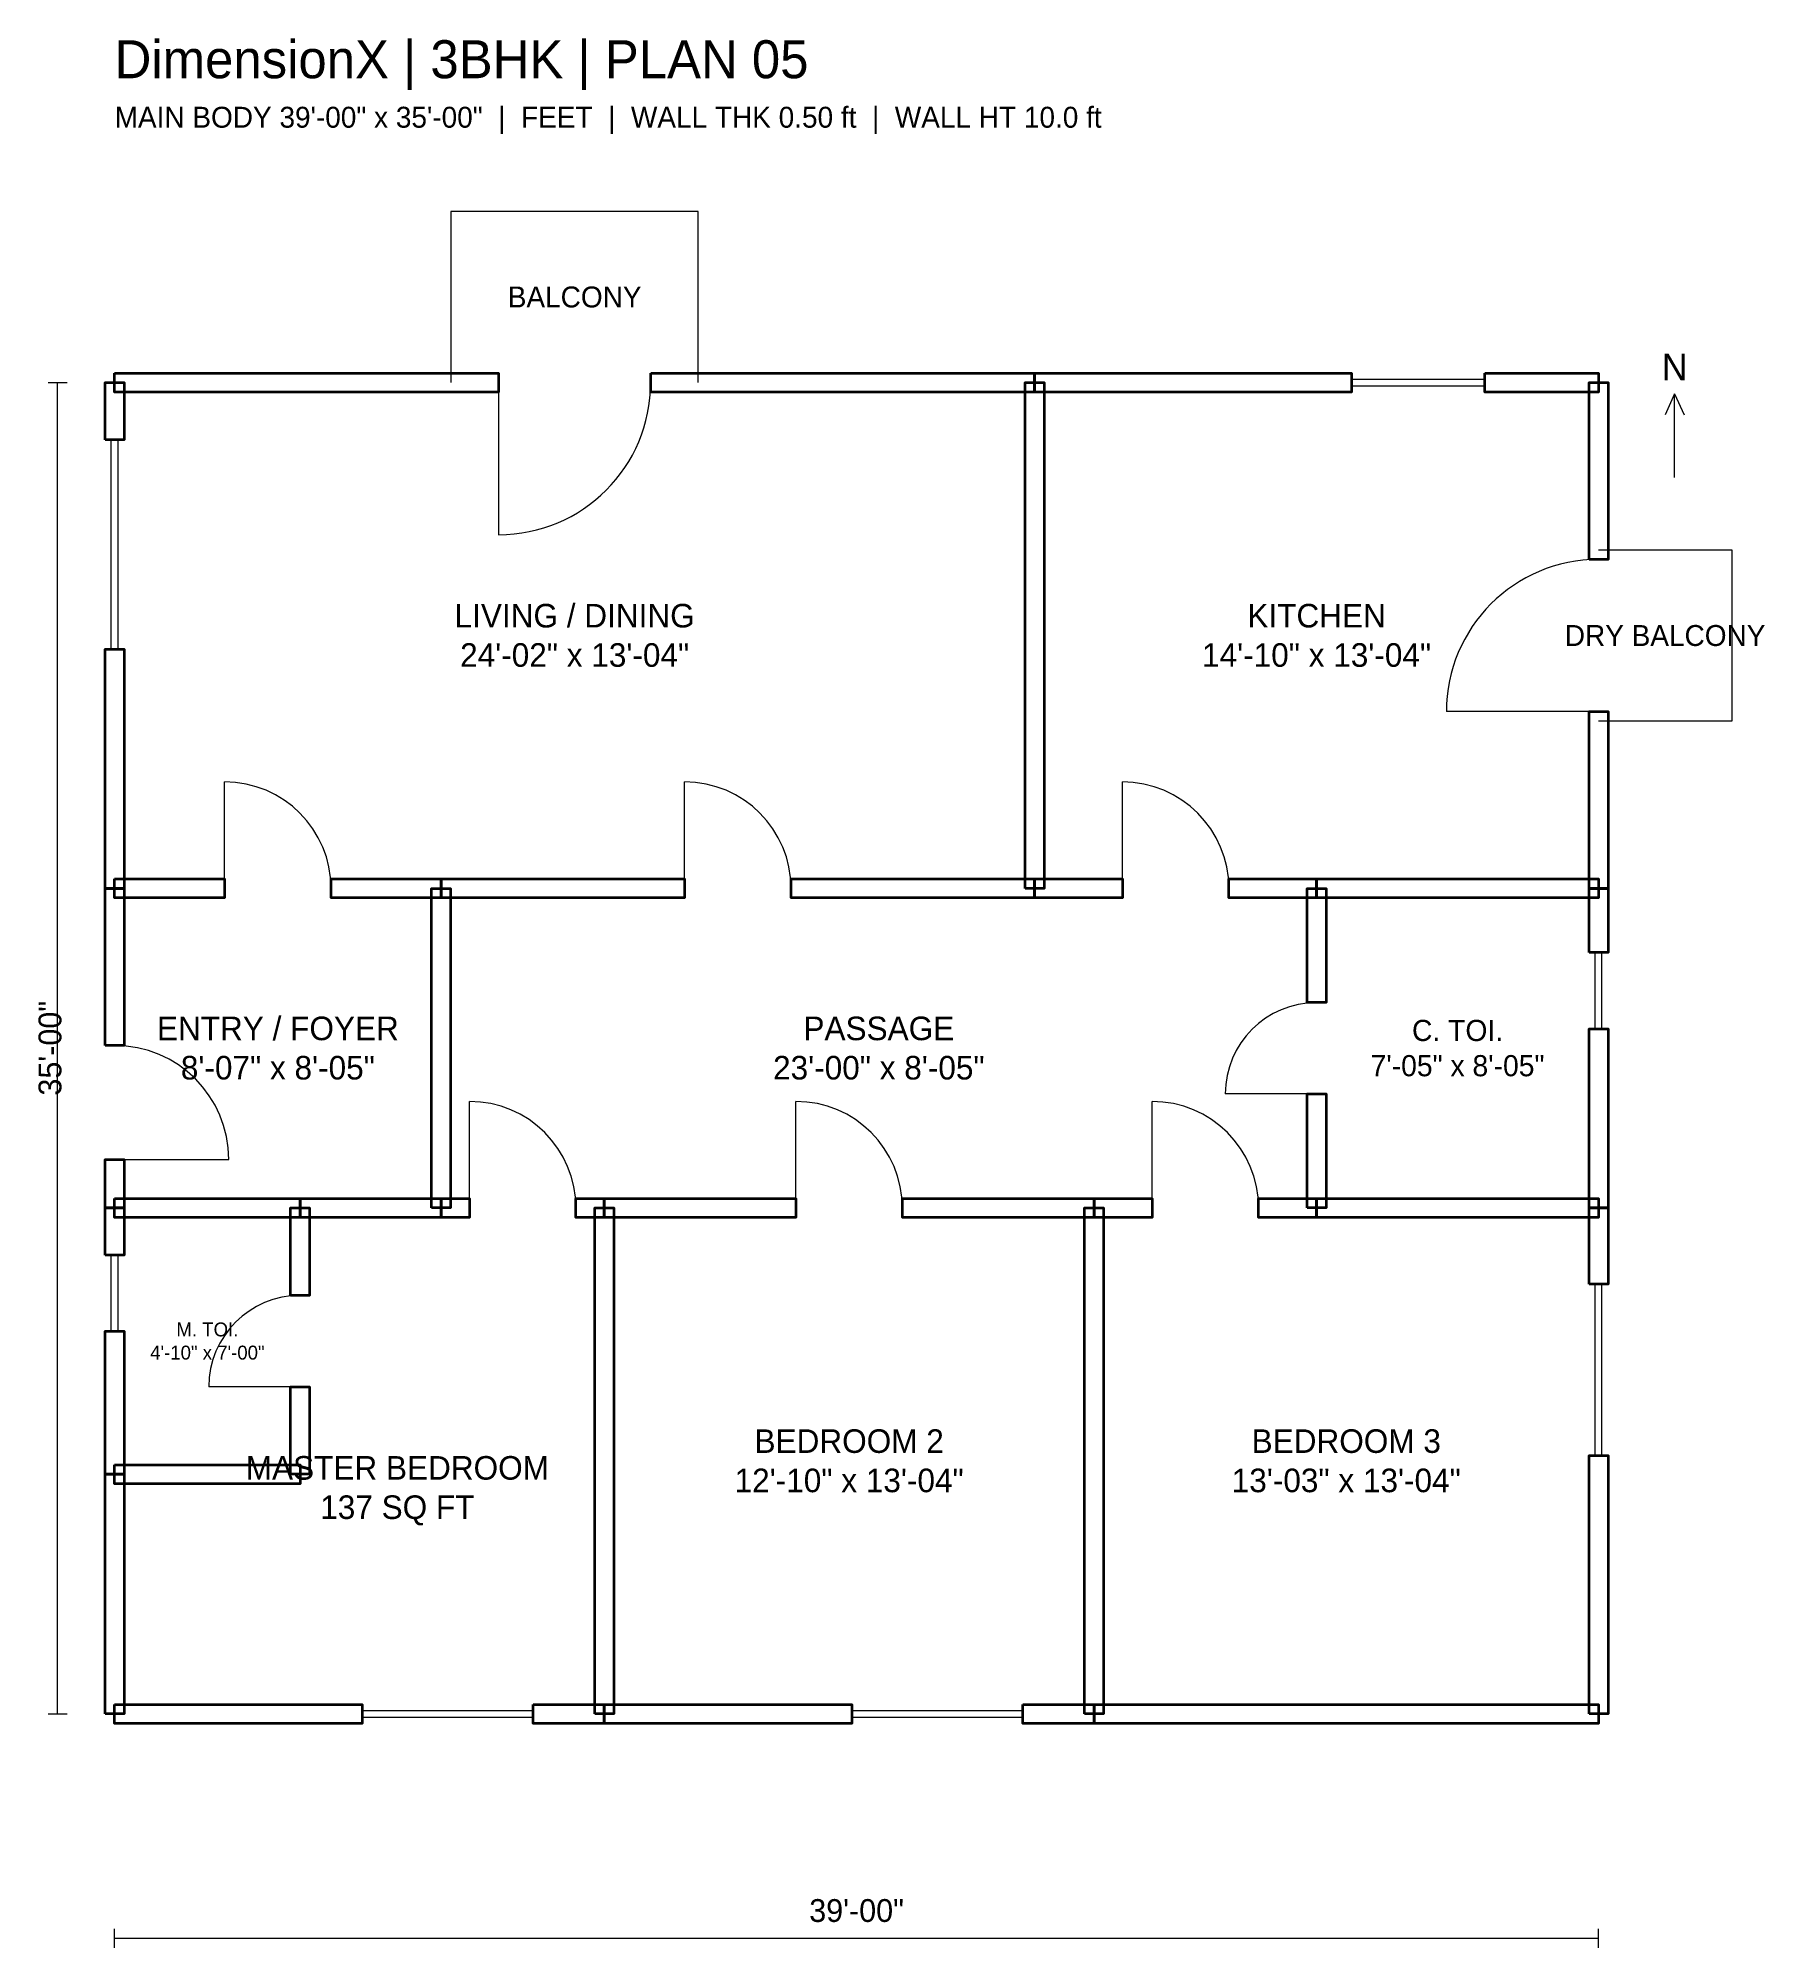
# Model space of a CAD drawing. Header units: feet. Extents: x -2 to 43.4, y -6.2 to 44.1.
import ezdxf
from ezdxf.enums import TextEntityAlignment as Align

# ---------------------------------------------------------------- set-up
doc = ezdxf.new("R2010")
doc.units = ezdxf.units.FT
doc.header["$MEASUREMENT"] = 0
for name, color, linetype, lineweight in [('DX_DIMENSION', 8, 'CONTINUOUS', 9), ('DX_DOOR_SYMBOL', 1, 'CONTINUOUS', 18), ('DX_RAILING', 3, 'CONTINUOUS', 13), ('DX_ROOM_LABEL', 7, 'CONTINUOUS', 13), ('DX_TITLE', 7, 'CONTINUOUS', 18), ('DX_WALL_FACE', 7, 'CONTINUOUS', 35), ('DX_WINDOW_SYMBOL', 4, 'CONTINUOUS', 18)]:
    doc.layers.add(name, color=color, linetype=linetype, lineweight=lineweight)

msp = doc.modelspace()

# ---------------------------------------------------------------- linework, layer by layer
at = {"layer": 'DX_DIMENSION'}
for p, q in [((-1.75, 35), (-1.25, 35)), ((-1.5, 0), (-1.5, 35)), ((41, 34.7), (40.75, 34.15)), ((41, 32.5), (41, 34.7)), ((41, 34.7), (41.25, 34.15)), ((-1.75, 0), (-1.25, 0)), ((0, -6.15), (0, -5.65)), ((0, -5.9), (39, -5.9)), ((39, -6.15), (39, -5.65))]:
    msp.add_line(p, q, dxfattribs=at)
at = {"layer": 'DX_DOOR_SYMBOL'}
for p, q in [((10.09, 35), (10.09, 31)), ((39, 26.35), (35, 26.35)), ((2.89, 21.7), (2.89, 24.5)), ((14.98, 21.7), (14.98, 24.5)), ((26.485, 21.7), (26.485, 24.5)), ((9.325, 13.3), (9.325, 16.1)), ((17.905, 13.3), (17.905, 16.1)), ((27.265, 13.3), (27.265, 16.1)), ((31.59, 16.3), (29.19, 16.3)), ((0, 14.572), (3, 14.572)), ((4.875, 8.6), (2.475, 8.6))]:
    msp.add_line(p, q, dxfattribs=at)
for centre, radius, start, end in [((10.09, 35), 4, 270, 360), ((39, 26.35), 4, 90, 180), ((2.89, 21.7), 2.8, 0, 90), ((14.98, 21.7), 2.8, 0, 90), ((26.485, 21.7), 2.8, 0, 90), ((31.59, 16.3), 2.4, 90, 180), ((0, 14.572), 3, 0, 90), ((9.325, 13.3), 2.8, 0, 90), ((17.905, 13.3), 2.8, 0, 90), ((27.265, 13.3), 2.8, 0, 90), ((4.875, 8.6), 2.4, 90, 180)]:
    msp.add_arc(centre, radius, start, end, dxfattribs=at)
at = {"layer": 'DX_RAILING'}
for p, q in [((15.34, 39.5), (8.84, 39.5)), ((8.84, 39.5), (8.84, 35)), ((15.34, 35), (15.34, 39.5)), ((39, 30.6), (42.5, 30.6)), ((42.5, 30.6), (42.5, 26.1)), ((42.5, 26.1), (39, 26.1))]:
    msp.add_line(p, q, dxfattribs=at)
at = {"layer": 'DX_WALL_FACE'}
for points in [[(0, 35.25), (10.09, 35.25), (10.09, 34.75), (0, 34.75)], [(14.09, 35.25), (24.18, 35.25), (24.18, 34.75), (14.09, 34.75)], [(24.18, 35.25), (32.5076, 35.25), (32.5076, 34.75), (24.18, 34.75)], [(36.0076, 35.25), (39, 35.25), (39, 34.75), (36.0076, 34.75)], [(-0.25, 33.494), (-0.25, 35), (0.25, 35), (0.25, 33.494)], [(23.93, 21.7), (23.93, 35), (24.43, 35), (24.43, 21.7)], [(38.75, 30.35), (38.75, 35), (39.25, 35), (39.25, 30.35)], [(-0.25, 21.7), (-0.25, 27.994), (0.25, 27.994), (0.25, 21.7)], [(38.75, 21.7), (38.75, 26.35), (39.25, 26.35), (39.25, 21.7)], [(-0.25, 17.572), (-0.25, 21.7), (0.25, 21.7), (0.25, 17.572)], [(0, 21.95), (2.89, 21.95), (2.89, 21.45), (0, 21.45)], [(5.69, 21.95), (8.58, 21.95), (8.58, 21.45), (5.69, 21.45)], [(8.33, 13.3), (8.33, 21.7), (8.83, 21.7), (8.83, 13.3)], [(8.58, 21.95), (14.98, 21.95), (14.98, 21.45), (8.58, 21.45)], [(17.78, 21.95), (24.18, 21.95), (24.18, 21.45), (17.78, 21.45)], [(24.18, 21.95), (26.485, 21.95), (26.485, 21.45), (24.18, 21.45)], [(29.285, 21.95), (31.59, 21.95), (31.59, 21.45), (29.285, 21.45)], [(31.34, 18.7), (31.34, 21.7), (31.84, 21.7), (31.84, 18.7)], [(31.59, 21.95), (39, 21.95), (39, 21.45), (31.59, 21.45)], [(38.75, 20.012), (38.75, 21.7), (39.25, 21.7), (39.25, 20.012)], [(38.75, 13.3), (38.75, 18.012), (39.25, 18.012), (39.25, 13.3)], [(31.34, 13.3), (31.34, 16.3), (31.84, 16.3), (31.84, 13.3)], [(-0.25, 13.3), (-0.25, 14.572), (0.25, 14.572), (0.25, 13.3)], [(-0.25, 12.06), (-0.25, 13.3), (0.25, 13.3), (0.25, 12.06)], [(0, 13.55), (4.875, 13.55), (4.875, 13.05), (0, 13.05)], [(4.625, 11), (4.625, 13.3), (5.125, 13.3), (5.125, 11)], [(4.875, 13.55), (8.58, 13.55), (8.58, 13.05), (4.875, 13.05)], [(8.58, 13.55), (9.325, 13.55), (9.325, 13.05), (8.58, 13.05)], [(12.125, 13.55), (12.87, 13.55), (12.87, 13.05), (12.125, 13.05)], [(12.62, 0), (12.62, 13.3), (13.12, 13.3), (13.12, 0)], [(12.87, 13.55), (17.905, 13.55), (17.905, 13.05), (12.87, 13.05)], [(20.705, 13.55), (25.74, 13.55), (25.74, 13.05), (20.705, 13.05)], [(25.49, 0), (25.49, 13.3), (25.99, 13.3), (25.99, 0)], [(25.74, 13.55), (27.265, 13.55), (27.265, 13.05), (25.74, 13.05)], [(30.065, 13.55), (31.59, 13.55), (31.59, 13.05), (30.065, 13.05)], [(31.59, 13.55), (39, 13.55), (39, 13.05), (31.59, 13.05)], [(38.75, 11.294), (38.75, 13.3), (39.25, 13.3), (39.25, 11.294)], [(-0.25, 6.3), (-0.25, 10.06), (0.25, 10.06), (0.25, 6.3)], [(4.625, 6.3), (4.625, 8.6), (5.125, 8.6), (5.125, 6.3)], [(0, 6.55), (4.875, 6.55), (4.875, 6.05), (0, 6.05)], [(38.75, 0), (38.75, 6.794), (39.25, 6.794), (39.25, 0)], [(-0.25, 0), (-0.25, 6.3), (0.25, 6.3), (0.25, 0)], [(0, 0.25), (6.5016, 0.25), (6.5016, -0.25), (0, -0.25)], [(11.0016, 0.25), (12.87, 0.25), (12.87, -0.25), (11.0016, -0.25)], [(12.87, 0.25), (19.3716, 0.25), (19.3716, -0.25), (12.87, -0.25)], [(23.8716, 0.25), (25.74, 0.25), (25.74, -0.25), (23.8716, -0.25)], [(25.74, 0.25), (39, 0.25), (39, -0.25), (25.74, -0.25)]]:
    msp.add_lwpolyline(points, close=True, dxfattribs=at)
at = {"layer": 'DX_WINDOW_SYMBOL'}
for p, q in [((32.5076, 34.8), (32.5076, 35.2)), ((36.0076, 34.8), (36.0076, 35.2)), ((32.5076, 35.09), (36.0076, 35.09)), ((32.5076, 34.91), (36.0076, 34.91)), ((0.2, 33.494), (-0.2, 33.494)), ((-0.09, 27.994), (-0.09, 33.494)), ((0.09, 27.994), (0.09, 33.494)), ((0.2, 27.994), (-0.2, 27.994)), ((39.2, 20.012), (38.8, 20.012)), ((38.91, 18.012), (38.91, 20.012)), ((39.09, 18.012), (39.09, 20.012)), ((39.2, 18.012), (38.8, 18.012)), ((0.2, 12.06), (-0.2, 12.06)), ((-0.09, 10.06), (-0.09, 12.06)), ((0.09, 10.06), (0.09, 12.06)), ((39.2, 11.294), (38.8, 11.294)), ((38.91, 6.794), (38.91, 11.294)), ((39.09, 6.794), (39.09, 11.294)), ((0.2, 10.06), (-0.2, 10.06)), ((39.2, 6.794), (38.8, 6.794)), ((6.5016, -0.2), (6.5016, 0.2)), ((6.5016, 0.09), (11.0016, 0.09)), ((11.0016, -0.2), (11.0016, 0.2)), ((19.3716, -0.2), (19.3716, 0.2)), ((19.3716, 0.09), (23.8716, 0.09)), ((23.8716, -0.2), (23.8716, 0.2)), ((6.5016, -0.09), (11.0016, -0.09)), ((19.3716, -0.09), (23.8716, -0.09))]:
    msp.add_line(p, q, dxfattribs=at)

# ---------------------------------------------------------------- texts
at = {"layer": 'DX_DIMENSION'}
msp.add_text('MAIN BODY 39\'-00" x 35\'-00"  |  FEET  |  WALL THK 0.50 ft  |  WALL HT 10.0 ft', height=0.55, dxfattribs=at).set_placement((0, 41.7))
for s, height, p in [('N', 0.7, (41, 34.85)), ('39\'-00"', 0.6, (19.5, -5.65))]:
    msp.add_text(s, height=height, dxfattribs=at).set_placement(p, align=Align.BOTTOM_CENTER)
msp.add_text('35\'-00"', height=0.6, rotation=90, dxfattribs=at).set_placement((-1.7, 17.5), align=Align.MIDDLE_CENTER)
at = {"layer": 'DX_ROOM_LABEL'}
for s, p in [('BALCONY', (12.09, 37.25)), ('DRY BALCONY', (40.75, 28.35))]:
    msp.add_text(s, height=0.55, dxfattribs=at).set_placement(p, align=Align.MIDDLE_CENTER)
at = {"layer": 'DX_ROOM_LABEL', "attachment_point": 5}
for s, insert, char_height, width in [('LIVING / DINING\\P24\'-02" x 13\'-04"', (12.09, 28.35), 0.62, 21.2784), ('KITCHEN\\P14\'-10" x 13\'-04"', (31.59, 28.35), 0.62, 13.0416), ('ENTRY / FOYER\\P8\'-07" x 8\'-05"', (4.29, 17.5), 0.62, 7.5504), ('PASSAGE\\P23\'-00" x 8\'-05"', (20.085, 17.5), 0.62, 20.2488), ('C. TOI.\\P7\'-05" x 8\'-05"', (35.295, 17.5), 0.55575, 6.5208), ('M. TOI.\\P4\'-10" x 7\'-00"', (2.4375, 9.8), 0.365625, 4.29), ('BEDROOM 2\\P12\'-10" x 13\'-04"', (19.305, 6.65), 0.62, 11.3256), ('BEDROOM 3\\P13\'-03" x 13\'-04"', (32.37, 6.65), 0.62, 11.6688), ('MASTER BEDROOM\\P137 SQ FT', (7.4304, 5.8656), 0.62, 11.3256)]:
    msp.add_mtext(s, dxfattribs=dict(at, insert=insert, char_height=char_height, width=width))
at = {"layer": 'DX_TITLE'}
msp.add_text('DimensionX | 3BHK | PLAN 05', height=1, dxfattribs=at).set_placement((0, 43))

doc.saveas('drawing.dxf')
